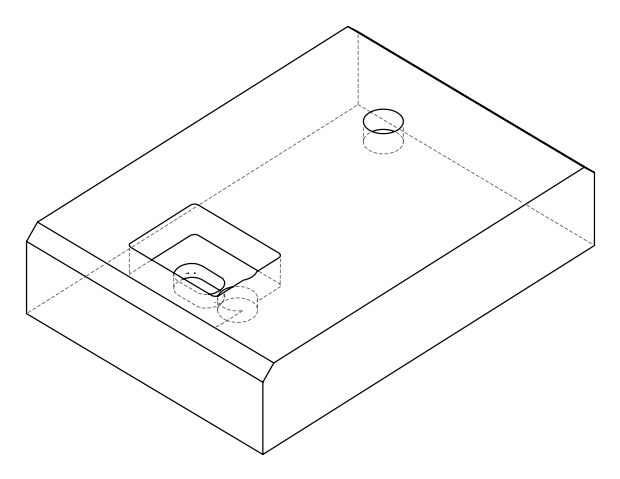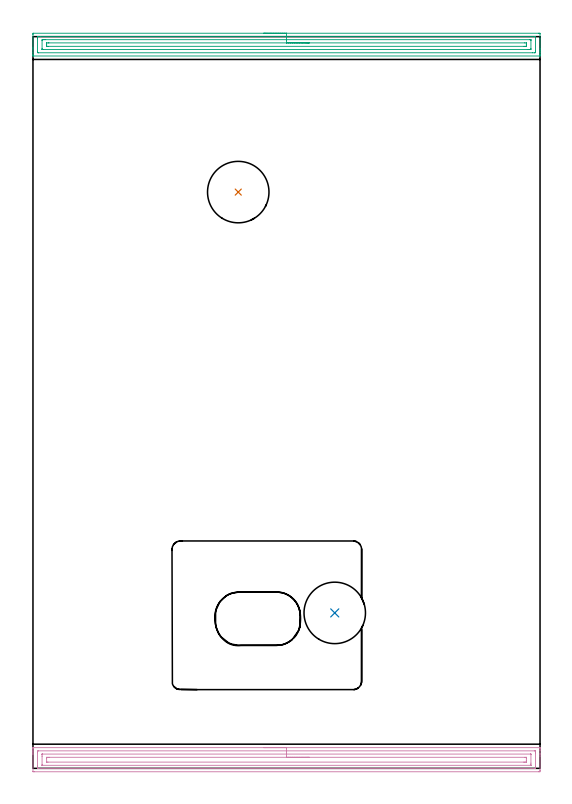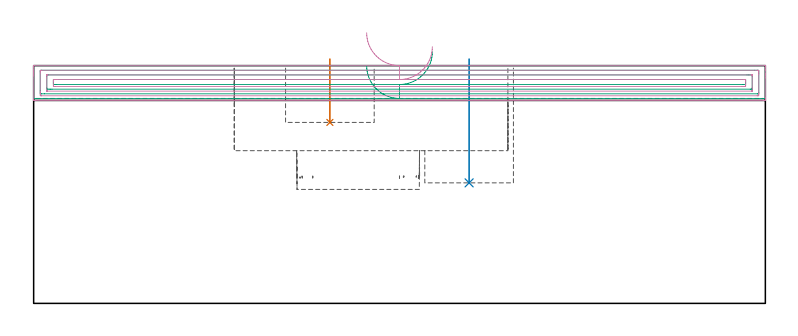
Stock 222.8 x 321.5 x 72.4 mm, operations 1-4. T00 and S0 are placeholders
(PLAN: 6 operations, 3 tool changes, 61.5 min)
(1 INDEXABLE_INSERT_DRILL_BLIND_HOLE_FROM_SOLID | STEP1POCKET | UGT0302_006 | 0.08 min | 9898 mm3)
(2 INDEXABLE_INSERT_DRILL_BLIND_HOLE_FROM_SOLID_1 | STEP1POCKET_1 | UGT0302_006 | 0.15 min | 20427 mm3)
(3 AREA_MILL | FG_CHAMFER_SURFACE | UGT0205_001 | 7.35 min | 11141 mm3)
(4 AREA_MILL_1 | FG_CHAMFER_SURFACE_1 | UGT0205_001 | 7.37 min | 12516 mm3)
(5 MILL_RECTANGULAR_POCKET | POCKET_RECTANGULAR_STRAIGHT | NXT0201_008 | Follow Part, ap 1.5, ae 75% | 45.72 min | 126162 mm3)
(6 MILL_RECTANGULAR_POCKET_1 | POCKET_RECTANGULAR_STRAIGHT_1 | UGT0201_010 | Follow Part, ap 4, ae 75% | 0.86 min | 9216 mm3)
(TOOL UGT0302_006 | Indexable Insert Drill 27mm | D27 PA180 FL50 Z2)
(TOOL UGT0205_001 | Chamfer Mill 20 x 3 x 45 deg. | D20 FL50 Z2)
(TOOL NXT0201_008 | ENDMILL 6mm [2P460-0600-NA 1630] | D6 FL26 Z6)
(TOOL UGT0201_010 | End Mill 16 mm | D16 FL22 Z2)
(OP 1 INDEXABLE_INSERT_DRILL_BLIND_HOLE_FROM_SOLID)
G17 G21 G94 G90
T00 M6
G54
G17 G0 G90 X90.2 Y253.2 S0 M3
G43 Z82.4 H0
G94 G81 G98 Z55.1 F250. R74.4
G80
M5
M2
(OP 2 INDEXABLE_INSERT_DRILL_BLIND_HOLE_FROM_SOLID_1)
G17 G21 G94 G90
T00 M6
G54
G17 G0 G90 X132.6 Y68.3 S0 M3
G43 Z82.4 H0
G94 G81 G98 Z36.7 F250. R74.4
G80
M5
M2
(OP 3 AREA_MILL)
G17 G21 G94 G90
T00 M6
G54
G17 G0 G90 X101.4 Y323. S1061 M3
G43 Z82.4 H0
Z72.4
G94 G1 X101.438 Z71.528 F250.
X101.552 Z70.664
X101.741 Z69.812
X102.003 Z68.98
X102.337 Z68.174
X102.74 Z67.4
X103.209 Z66.664
X103.74 Z65.972
X104.329 Z65.329
X104.972 Z64.74
X105.664 Z64.209
X106.4 Z63.74
X107.174 Z63.337
X107.98 Z63.003
X108.812 Z62.741
X109.664 Z62.552
X110.528 Z62.438
X111.4 Z62.4
X222.181
X222.519 Y322.997 Z62.402
X222.79 Y322.992 Z62.406
X222.8 Y322.718 Z62.68
Y316.222 Z69.172
Y315.675 Z69.721
Y315.333 Z70.063
Y314.787 Z70.61
Y314.444 Z70.951
Y313.76 Z71.639
Y313.428 Z71.972
X222.794 Y313.041 Z72.35
X222.79 Y313.003 Z72.388
X222.628 Y313. Z72.4
X0.172
X0.01 Y313.003 Z72.388
X0.006 Y313.041 Z72.35
X0. Y313.428 Z71.972
Y313.76 Z71.64
Y314.444 Z70.951
Y315.676 Z69.721
Y316.222 Z69.172
Y316.838 Z68.558
Y322.444 Z62.953
X0.002 Y322.719 Z62.678
X0.01 Y322.992 Z62.406
X0.283 Y322.999 Z62.399
X111.4 Y323. Z62.4
Y321.586 Z63.814
X220.365 Y321.585 Z63.815
X220.395 Y321.584 Z63.816
X220.79 Y321.556 Z63.844
X220.799 Y321.153 Z64.247
X220.8 Y315.333 Z70.067
X220.799 Y314.931 Z70.469
X220.79 Y314.444 Z70.956
X220.423 Y314.416 Z70.984
X220.395 Y314.415 Z70.985
X219.532 Y314.414 Z70.986
X2.435 Y314.415 Z70.985
X2.406 Y314.416 Z70.984
X2.01 Y314.444 Z70.956
X2.001 Y314.847 Z70.553
X2. Y320.667 Z64.733
X2.001 Y321.069 Z64.331
X2.01 Y321.556 Z63.844
X2.377 Y321.584 Z63.816
X2.406 Y321.585 Z63.815
X3.269 Y321.586 Z63.814
X111.4
Y320.172 Z65.228
X218.212 Y320.171 Z65.229
X218.608 Y320.17 Z65.23
X218.739 Y320.168 Z65.232
X218.779 Y320.165 Z65.235
X218.79 Y320.096 Z65.304
X218.796 Y319.969 Z65.431
X218.799 Y319.778 Z65.622
Y316.222 Z69.178
X218.798 Y316.033 Z69.367
X218.79 Y315.846 Z69.554
X218.608 Y315.835 Z69.565
X218.108 Y315.83 Z69.57
X217.714 Y315.829 Z69.571
X217.217 Y315.828 Z69.572
X4.588 Y315.829 Z69.571
X4.192 Y315.83 Z69.57
X4.061 Y315.832 Z69.568
X4.021 Y315.835 Z69.565
X4.01 Y315.904 Z69.496
X4.004 Y316.031 Z69.369
X4.001 Y316.222 Z69.178
Y319.778 Z65.622
X4.002 Y319.967 Z65.433
X4.01 Y320.154 Z65.246
X4.192 Y320.164 Z65.236
X4.692 Y320.17 Z65.23
X5.086 Y320.171 Z65.229
X5.583 Y320.172 Z65.228
X111.4
Y318.757 Z66.643
X216.06
X216.718 Y318.752 Z66.648
X216.79 Y318.75 Z66.65
X216.794 Y318.652 Z66.748
X216.798 Y318.441 Z66.959
X216.8 Y318.021 Z67.379
Y318. Z67.4
X216.797 Y317.566 Z67.834
X216.792 Y317.349 Z68.051
X216.788 Y317.25 Z68.15
X216.684 Y317.247 Z68.153
X215.928 Y317.243 Z68.157
X215.795
X6.74
X6.082 Y317.248 Z68.152
X6.01 Y317.25 Z68.15
X6.006 Y317.348 Z68.052
X6.002 Y317.559 Z67.841
X6. Y317.979 Z67.421
Y318. Z67.4
X6.003 Y318.434 Z66.966
X6.008 Y318.651 Z66.749
X6.012 Y318.75 Z66.65
X6.116 Y318.753 Z66.647
X6.873 Y318.757 Z66.643
X7.005
X111.4
X112.272 Z66.681
X113.137 Z66.795
X113.988 Z66.983
X114.82 Z67.246
X115.626 Z67.58
X116.4 Z67.982
X117.136 Z68.451
X117.828 Z68.982
X118.471 Z69.572
X119.06 Z70.215
X119.592 Z70.907
X120.06 Z71.643
X120.463 Z72.416
X120.797 Z73.222
X121.059 Z74.054
X121.248 Z74.906
X121.362 Z75.771
X121.4 Z76.643
G0 Z82.4
M5
M2
(OP 4 AREA_MILL_1)
G17 G21 G94 G90
T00 M6
G54
G17 G0 G90 X101.4 Y9.1 S1061 M3
G43 Z82.4 H0
G94 G1 X101.438 Z81.528 F250.
X101.552 Z80.663
X101.741 Z79.812
X102.003 Z78.98
X102.337 Z78.174
X102.74 Z77.4
X103.208 Z76.664
X103.74 Z75.972
X104.329 Z75.329
X104.972 Z74.739
X105.664 Z74.208
X106.4 Z73.74
X107.174 Z73.337
X107.98 Z73.003
X108.812 Z72.741
X109.664 Z72.552
X110.528 Z72.438
X111.4 Z72.4
X222.628
X222.792 Y9.097 Z72.388
X222.795 Y9.096 Z72.387
X222.8 Y8.752 Z72.051
Y8.446 Z71.745
Y7.767 Z71.062
Y6.546 Z69.843
Y6.004 Z69.298
Y5.393 Z68.689
Y-0.777 Z62.52
X222.797 Y-1.048 Z62.249
X222.79 Y-1.492 Z61.806
X222.635 Y-1.496 Z61.802
X222.181 Y-1.5 Z61.8
X0.619
X0.179 Y-1.496 Z61.802
X0.01 Y-1.492 Z61.806
X0. Y-1.319 Z61.978
Y6.004 Z69.298
Y6.546 Z69.843
Y6.885 Z70.181
Y7.427 Z70.723
Y7.767 Z71.062
Y8.446 Z71.745
Y8.752 Z72.052
X0.005 Y9.096 Z72.387
X0.008 Y9.097 Z72.388
X0.172 Y9.1 Z72.4
X111.4
Y7.686 Z70.986
X220.395 Y7.685 Z70.985
X220.478
X220.765 Y7.679 Z70.979
X220.79 Y7.585 Z70.885
X220.797 Y7.369 Z70.669
X220.799 Y6.885 Z70.185
X220.8 Y6.485 Z69.785
X220.799 Y0.715 Z64.015
X220.798 Y0.317 Z63.617
X220.79 Y-0.078 Z63.222
X220.395 Y-0.085 Z63.215
X220.312
X2.405
X2.322
X2.035 Y-0.079 Z63.221
X2.01 Y0.015 Z63.315
X2.003 Y0.231 Z63.531
X2.001 Y0.715 Z64.015
X2. Y1.115 Z64.415
X2.001 Y6.885 Z70.185
X2.002 Y7.283 Z70.583
X2.01 Y7.678 Z70.978
X2.405 Y7.685 Z70.985
X2.488
X111.4 Y7.686 Z70.986
Y6.271 Z69.571
X218.608
X218.698 Y6.27 Z69.57
X218.769 Y6.267 Z69.567
X218.785 Y6.265 Z69.565
X218.79 Y6.246 Z69.546
X218.794 Y6.193 Z69.493
X218.799 Y6.004 Z69.304
X218.8 Y2.288 Z65.588
X218.799 Y1.596 Z64.896
X218.797 Y1.409 Z64.709
X218.79 Y1.345 Z64.645
X218.786 Y1.335 Z64.635
X218.776 Y1.333 Z64.633
X218.743 Y1.33 Z64.63
X218.608 Y1.329 Z64.629
X4.192
X4.102 Y1.33 Z64.63
X4.031 Y1.333 Z64.633
X4.015 Y1.335 Z64.635
X4.01 Y1.354 Z64.654
X4.006 Y1.407 Z64.707
X4.001 Y1.596 Z64.896
X4. Y5.312 Z68.612
X4.001 Y6.004 Z69.304
X4.003 Y6.191 Z69.491
X4.01 Y6.255 Z69.555
X4.014 Y6.265 Z69.565
X4.024 Y6.267 Z69.567
X4.057 Y6.27 Z69.57
X4.192 Y6.271 Z69.571
X111.4
Y4.857 Z68.157
X216.197
X216.669 Y4.853 Z68.153
X216.777 Y4.85 Z68.15
X216.79 Y4.848 Z68.148
X216.793 Y4.828 Z68.128
X216.797 Y4.777 Z68.077
X216.799 Y4.674 Z67.974
X216.8 Y4.261 Z67.561
Y3.38 Z66.68
X216.798 Y2.929 Z66.229
X216.796 Y2.821 Z66.121
X216.791 Y2.768 Z66.068
X216.788 Y2.75 Z66.05
X216.76 Y2.748 Z66.048
X216.55 Y2.745 Z66.045
X215.928 Y2.743 Z66.043
X215.659
X6.603
X6.131 Y2.747 Z66.047
X6.023 Y2.75 Z66.05
X6.01 Y2.752 Z66.052
X6.007 Y2.772 Z66.072
X6.003 Y2.823 Z66.123
X6.001 Y2.926 Z66.226
X6. Y4.241 Z67.541
X6.002 Y4.671 Z67.971
X6.004 Y4.779 Z68.079
X6.009 Y4.832 Z68.132
X6.012 Y4.85 Z68.15
X6.04 Y4.852 Z68.152
X6.25 Y4.855 Z68.155
X6.872 Y4.857 Z68.157
X7.141
X111.4
X112.272 Z68.195
X113.136 Z68.309
X113.988 Z68.498
X114.82 Z68.76
X115.626 Z69.094
X116.4 Z69.497
X117.136 Z69.966
X117.828 Z70.497
X118.471 Z71.086
X119.06 Z71.729
X119.592 Z72.422
X120.06 Z73.157
X120.463 Z73.931
X120.797 Z74.737
X121.059 Z75.569
X121.248 Z76.421
X121.362 Z77.286
X121.4 Z78.157
G0 Z82.4
M5
M2
